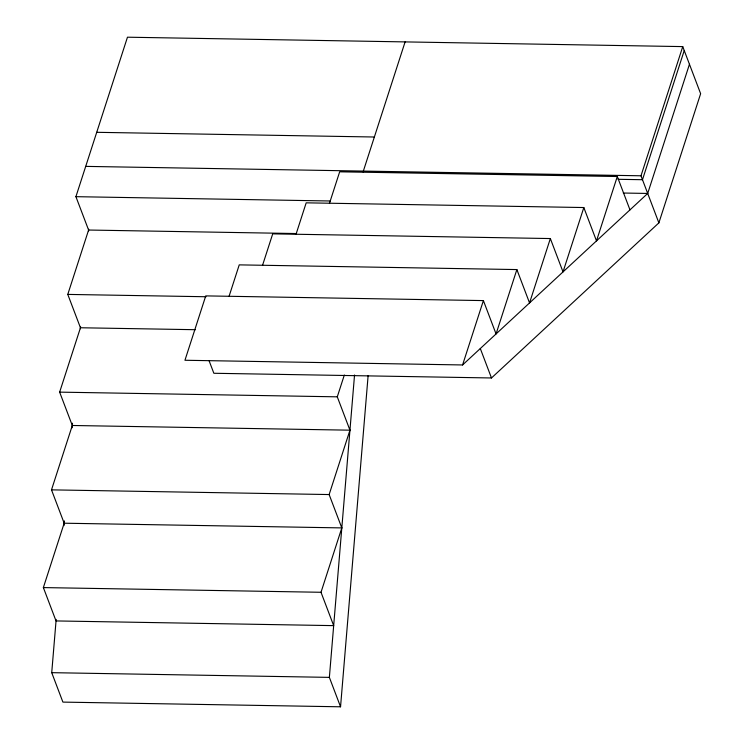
<?xml version="1.0" encoding="UTF-8"?>
<svg xmlns="http://www.w3.org/2000/svg" width="744" height="744" viewBox="0 0 744 744"><rect width="100%" height="100%" fill="white"/><g stroke="black" fill="none" stroke-linecap="round" stroke-linejoin="round"><path stroke-width="1.12" d="M368.122 375.646L340.547 706.8L62.905 702.104L51.727 672.669L56.163 619.408M63.975 525.617L64.365 520.912M72.121 427.781L72.503 423.187M80.361 328.783L80.557 326.467M88.462 231.514L88.657 229.198M340.547 706.8L329.369 677.375L354.544 374.995M344.333 375.013L337.283 396.831L349.95 430.181L329.146 494.555L341.812 527.905L321.008 592.28L333.675 625.63L56.033 620.933L43.366 587.583L64.17 523.209L51.503 489.859L72.308 425.484L59.641 392.135L80.454 327.76L67.778 294.41L88.592 230.036L75.916 196.676L127.466 37.2L682.75 46.602L700.634 93.688L658.877 222.875L491.486 377.971L213.853 373.274L209.055 360.654M229.003 296.512L239.233 264.873L516.875 269.57L529.542 302.929L550.346 238.554L272.713 233.858L262.483 265.496M295.963 234.472L306.184 202.833L583.826 207.539L596.493 240.889L617.306 176.514L339.664 171.817L329.434 203.456M363.081 171.92L405.108 41.896M462.582 364.96L483.395 300.595L205.753 295.889L184.949 360.263L462.582 364.96L647.699 193.449L689.456 64.263M516.875 269.57L496.062 333.944L483.395 300.595M583.826 207.539L563.022 271.904L550.346 238.554M658.877 222.875L640.993 175.789L682.75 46.602M684.238 50.527L642.481 179.713L618.087 179.304M96.729 132.311L374.362 137.008M85.709 166.386L640.993 175.789M623.305 193.031L647.699 193.449M75.916 196.676L330.327 200.992M88.592 230.036L296.531 233.551M67.778 294.41L206.023 296.744M80.454 327.76L195.458 329.704M59.641 392.135L337.283 396.831M72.308 425.484L349.95 430.181M51.503 489.859L329.146 494.555M64.17 523.209L341.812 527.905M43.366 587.583L321.008 592.28M51.727 672.669L329.369 677.375M617.306 176.514L629.973 209.864M480.308 348.545L491.486 377.971"/></g></svg>
